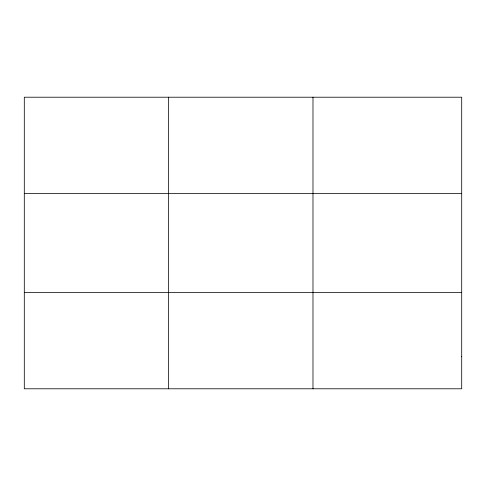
<?xml version="1.0" encoding="UTF-8"?>
<svg xmlns="http://www.w3.org/2000/svg" width="486" height="486" viewBox="0 0 486 486"><rect width="100%" height="100%" fill="white"/><g stroke="black" fill="none" stroke-linecap="round" stroke-linejoin="round"><path stroke-width="0.73" d="M168.642 97.212L168.642 388.788M312.984 97.212L312.984 388.788M24.3 193.434L461.7 193.434M24.3 292.566L461.7 292.566M461.7 356.718L461.7 388.788L24.3 388.788L24.3 97.212L461.7 97.212L461.7 356.718"/></g></svg>
